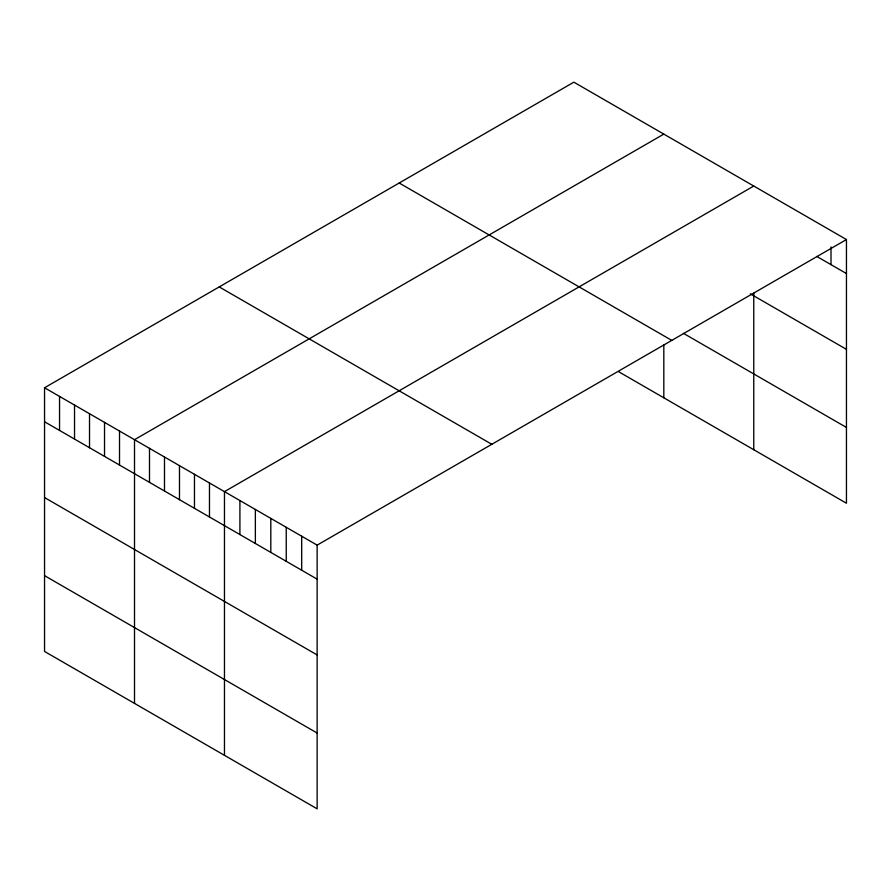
<?xml version="1.0" encoding="UTF-8"?>
<svg xmlns="http://www.w3.org/2000/svg" width="891" height="891" viewBox="0 0 891 891"><rect width="100%" height="100%" fill="white"/><g stroke="black" fill="none" stroke-linecap="round" stroke-linejoin="round"><path stroke-width="1.34" d="M44.55 387.763L317.14 545.136L317.14 808.828L44.55 651.455L44.55 387.763L573.86 82.172L846.45 239.545L846.45 503.237L618.833 371.825M663.817 134.107L134.508 439.697L134.508 703.389M753.764 186.041L224.465 491.632L224.465 755.323M317.14 545.136L846.45 239.545M816.746 256.408L846.45 273.559M750.311 293.841L846.45 349.35M683.419 333.323L846.45 427.446M399.19 183.011L671.781 340.395M219.219 286.913L491.81 444.297M44.55 421.766L317.14 579.15M44.55 497.568L317.14 654.941M44.55 575.653L317.14 733.037M831.002 246.952L831.002 264.638M753.764 293.139L753.764 449.732M663.817 345.006L663.817 397.798M301.693 536.226L301.693 570.229M286.245 527.305L286.245 561.308M270.808 518.384L270.808 552.398M255.361 509.463L255.361 543.477M239.913 500.553L239.913 534.555M209.474 482.978L209.474 516.98M194.472 474.324L194.472 508.327M179.481 465.659L179.481 499.673M164.49 457.005L164.49 491.019M149.499 448.351L149.499 482.354M119.517 431.044L119.517 465.046M104.525 422.379L104.525 456.392M89.523 413.725L89.523 447.739M74.532 405.071L74.532 439.074M59.541 396.417L59.541 430.42"/></g></svg>
